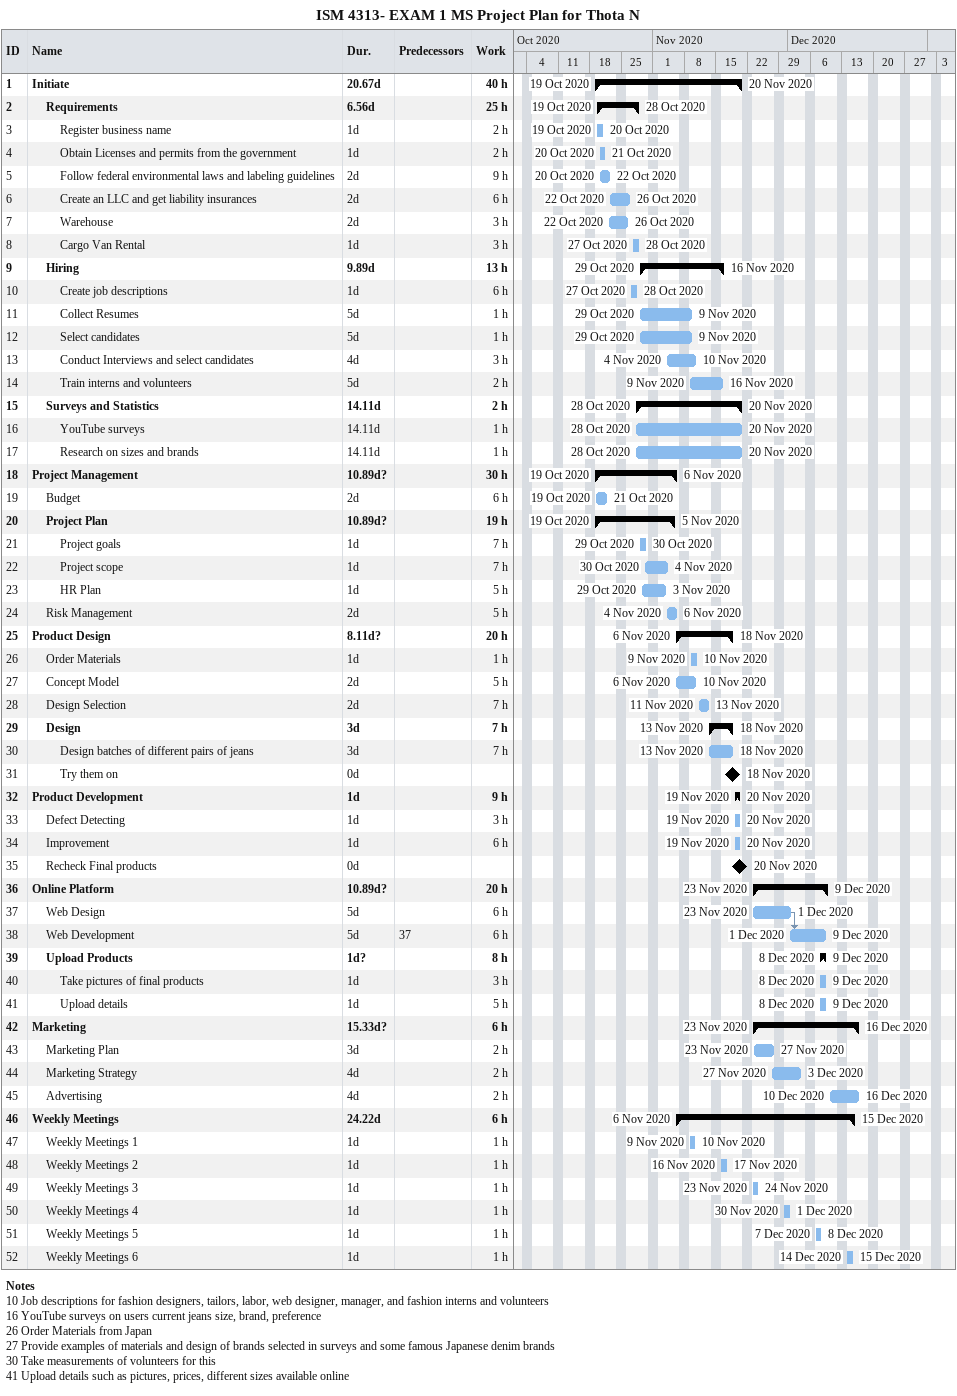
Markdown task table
ISM 4313- EXAM 1 MS Project Plan for Thota N

| ID | Level | Task | Duration | Start | Finish | Predecessors | Work (h) |
|---|---|---|---|---|---|---|---|
| 1 | 1 | **Initiate** | 20.67d | 2020-10-19 | 2020-11-20 |  | 40 |
| 2 | 2 | **Requirements** | 6.56d | 2020-10-19 | 2020-10-28 |  | 25 |
| 3 | 3 | Register business name | 1d | 2020-10-19 | 2020-10-20 |  | 2 |
| 4 | 3 | Obtain Licenses and permits from the government | 1d | 2020-10-20 | 2020-10-21 |  | 2 |
| 5 | 3 | Follow federal environmental laws and labeling guidelines | 2d | 2020-10-20 | 2020-10-22 |  | 9 |
| 6 | 3 | Create an LLC and get liability insurances | 2d | 2020-10-22 | 2020-10-26 |  | 6 |
| 7 | 3 | Warehouse | 2d | 2020-10-22 | 2020-10-26 |  | 3 |
| 8 | 3 | Cargo Van Rental | 1d | 2020-10-27 | 2020-10-28 |  | 3 |
| 9 | 2 | **Hiring** | 9.89d | 2020-10-29 | 2020-11-16 |  | 13 |
| 10 | 3 | Create job descriptions | 1d | 2020-10-27 | 2020-10-28 |  | 6 |
| 11 | 3 | Collect Resumes | 5d | 2020-10-29 | 2020-11-09 |  | 1 |
| 12 | 3 | Select candidates | 5d | 2020-10-29 | 2020-11-09 |  | 1 |
| 13 | 3 | Conduct Interviews and select candidates | 4d | 2020-11-04 | 2020-11-10 |  | 3 |
| 14 | 3 | Train interns and volunteers | 5d | 2020-11-09 | 2020-11-16 |  | 2 |
| 15 | 2 | **Surveys and Statistics** | 14.11d | 2020-10-28 | 2020-11-20 |  | 2 |
| 16 | 3 | YouTube surveys | 14.11d | 2020-10-28 | 2020-11-20 |  | 1 |
| 17 | 3 | Research on sizes and brands | 14.11d | 2020-10-28 | 2020-11-20 |  | 1 |
| 18 | 1 | **Project Management** | 10.89d? | 2020-10-19 | 2020-11-06 |  | 30 |
| 19 | 2 | Budget | 2d | 2020-10-19 | 2020-10-21 |  | 6 |
| 20 | 2 | **Project Plan** | 10.89d? | 2020-10-19 | 2020-11-05 |  | 19 |
| 21 | 3 | Project goals | 1d | 2020-10-29 | 2020-10-30 |  | 7 |
| 22 | 3 | Project scope | 1d | 2020-10-30 | 2020-11-04 |  | 7 |
| 23 | 3 | HR Plan | 1d | 2020-10-29 | 2020-11-03 |  | 5 |
| 24 | 2 | Risk Management | 2d | 2020-11-04 | 2020-11-06 |  | 5 |
| 25 | 1 | **Product Design** | 8.11d? | 2020-11-06 | 2020-11-18 |  | 20 |
| 26 | 2 | Order Materials | 1d | 2020-11-09 | 2020-11-10 |  | 1 |
| 27 | 2 | Concept Model | 2d | 2020-11-06 | 2020-11-10 |  | 5 |
| 28 | 2 | Design Selection | 2d | 2020-11-11 | 2020-11-13 |  | 7 |
| 29 | 2 | **Design** | 3d | 2020-11-13 | 2020-11-18 |  | 7 |
| 30 | 3 | Design batches of different pairs of jeans | 3d | 2020-11-13 | 2020-11-18 |  | 7 |
| 31 | 3 | Try them on | 0d | 2020-11-18 | 2020-11-18 |  |  |
| 32 | 1 | **Product Development** | 1d | 2020-11-19 | 2020-11-20 |  | 9 |
| 33 | 2 | Defect Detecting | 1d | 2020-11-19 | 2020-11-20 |  | 3 |
| 34 | 2 | Improvement | 1d | 2020-11-19 | 2020-11-20 |  | 6 |
| 35 | 2 | Recheck Final products | 0d | 2020-11-20 | 2020-11-20 |  |  |
| 36 | 1 | **Online Platform** | 10.89d? | 2020-11-23 | 2020-12-09 |  | 20 |
| 37 | 2 | Web Design | 5d | 2020-11-23 | 2020-12-01 |  | 6 |
| 38 | 2 | Web Development | 5d | 2020-12-01 | 2020-12-09 | 37 | 6 |
| 39 | 2 | **Upload Products** | 1d? | 2020-12-08 | 2020-12-09 |  | 8 |
| 40 | 3 | Take pictures of final products | 1d | 2020-12-08 | 2020-12-09 |  | 3 |
| 41 | 3 | Upload details | 1d | 2020-12-08 | 2020-12-09 |  | 5 |
| 42 | 1 | **Marketing** | 15.33d? | 2020-11-23 | 2020-12-16 |  | 6 |
| 43 | 2 | Marketing Plan | 3d | 2020-11-23 | 2020-11-27 |  | 2 |
| 44 | 2 | Marketing Strategy | 4d | 2020-11-27 | 2020-12-03 |  | 2 |
| 45 | 2 | Advertising | 4d | 2020-12-10 | 2020-12-16 |  | 2 |
| 46 | 1 | **Weekly Meetings** | 24.22d | 2020-11-06 | 2020-12-15 |  | 6 |
| 47 | 2 | Weekly Meetings 1 | 1d | 2020-11-09 | 2020-11-10 |  | 1 |
| 48 | 2 | Weekly Meetings 2 | 1d | 2020-11-16 | 2020-11-17 |  | 1 |
| 49 | 2 | Weekly Meetings 3 | 1d | 2020-11-23 | 2020-11-24 |  | 1 |
| 50 | 2 | Weekly Meetings 4 | 1d | 2020-11-30 | 2020-12-01 |  | 1 |
| 51 | 2 | Weekly Meetings 5 | 1d | 2020-12-07 | 2020-12-08 |  | 1 |
| 52 | 2 | Weekly Meetings 6 | 1d | 2020-12-14 | 2020-12-15 |  | 1 |

Notes
- 10: Job descriptions for fashion designers, tailors, labor, web designer, manager, and fashion interns and volunteers
- 16: YouTube surveys on users current jeans size, brand, preference
- 26: Order Materials from Japan
- 27: Provide examples of materials and design of brands selected in surveys and some famous Japanese denim brands
- 30: Take measurements of volunteers for this
- 41: Upload details such as pictures, prices, different sizes available online
